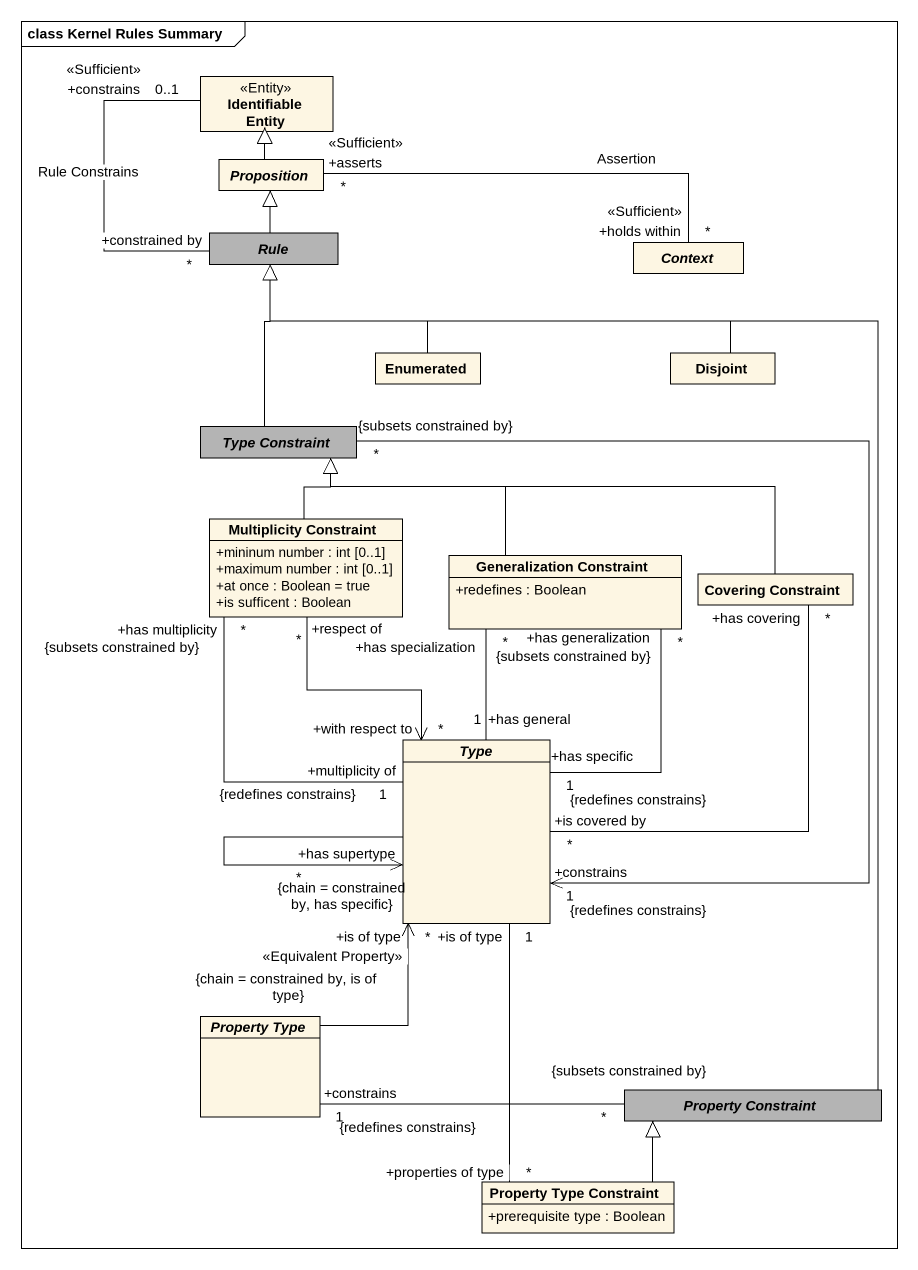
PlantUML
@startuml
mainframe class Kernel Rules Summary
hide circle
hide empty members
skinparam classAttributeIconSize 0
class "Identifiable Entity" as Identifiable_Entity <<Entity>>
abstract class Proposition
abstract class Rule #B4B4B4
abstract class Context
class Enumerated
class Disjoint
abstract class "Type Constraint" as Type_Constraint #B4B4B4
class "Multiplicity Constraint" as Multiplicity_Constraint {
  +mininum number : int [0..1]
  +maximum number : int [0..1]
  +at once : Boolean = true
  +is sufficent : Boolean
}
class "Generalization Constraint" as Generalization_Constraint {
  +redefines : Boolean
}
class "Covering Constraint" as Covering_Constraint
abstract class Type
abstract class "Property Type" as Property_Type
abstract class "Property Constraint" as Property_Constraint #B4B4B4
class "Property Type Constraint" as Property_Type_Constraint {
  +prerequisite type : Boolean
}
Proposition -up-|> Identifiable_Entity
Rule "+constrained by\n*" -up- "+constrains\n<<Sufficient>>\n0..1" Identifiable_Entity : Rule Constrains
Rule -up-|> Proposition
Context "+holds within\n<<Sufficient>>\n*" -left- "+asserts\n<<Sufficient>>\n*" Proposition : Assertion
Enumerated -up-|> Rule
Disjoint -left-|> Rule
Type_Constraint -up-|> Rule
Type_Constraint "*\n{subsets constrained by}" --> "+constrains\n1\n{redefines constrains}" Type
Multiplicity_Constraint -up-|> Type_Constraint
Multiplicity_Constraint "+has multiplicity\n*\n{subsets constrained by}" -- "+multiplicity of\n1\n{redefines constrains}" Type
Multiplicity_Constraint "+respect of\n*" --> "+with respect to\n*" Type
Generalization_Constraint -left-|> Type_Constraint
Generalization_Constraint "+has generalization\n*\n{subsets constrained by}" -- "+has specific\n1\n{redefines constrains}" Type
Generalization_Constraint "+has specialization\n*" -- "+has general\n1" Type
Covering_Constraint -left-|> Type_Constraint
Covering_Constraint "+has covering\n*" -- "+is covered by\n*" Type
Type --> "+has supertype\n*\n{chain = constrained by, has specific}" Type
Property_Type -up-> "+is of type\n<<Equivalent Property>>\n*\n{chain = constrained by, is of type}" Type
Property_Constraint -up-|> Rule
Property_Constraint "*\n{subsets constrained by}" -left- "+constrains\n1\n{redefines constrains}" Property_Type
Property_Type_Constraint "+properties of type\n*" -up- "+is of type\n1" Type
Property_Type_Constraint -right-|> Property_Constraint
@enduml
